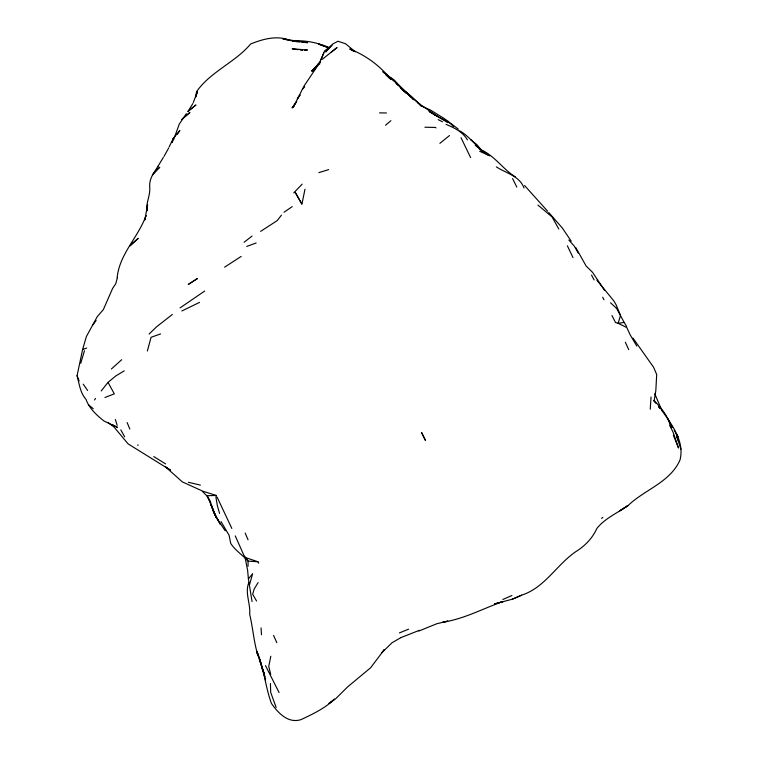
<?xml version="1.0" encoding="UTF-8"?>
<svg xmlns="http://www.w3.org/2000/svg" width="758" height="758" viewBox="0 0 758 758"><rect width="100%" height="100%" fill="white"/><g stroke="black" fill="none" stroke-linecap="round" stroke-linejoin="round"><path stroke-width="1.14" d="M661.393 409.699C671.474 424.423 684.862 440.929 679.992 460.059C670.044 482.401 644.906 489.45 628.221 505.406C617.647 512.929 605.121 518.121 596.859 528.459C592.415 538.379 584.844 546.082 575.587 551.796C556.571 564.937 544.651 587.677 521.874 595.077L512.474 599.114M146.948 210.876C145.782 202.926 150.34 195.611 149.762 187.813C148.909 179.551 153.069 171.943 159.758 167.253L152.415 175.032L158.005 166.267M650.241 409.216L651.065 396.955M147.09 210.667L147.564 204.793L145.015 219.242M107.844 422.386L113.975 426.962L128.13 443.913L170.559 470.225L165.149 466.558L182.327 481.88L202.831 491.203L216.286 495.467L215.945 497.343L217.347 505.595L219.574 513.403M117.177 277.731C119.29 254.072 138.401 237.178 146.029 215.528L144.882 219.943M195.564 96.967L196.616 91.595C210.686 71.479 235.113 62.488 250.614 44.002C263.32 38.848 277.712 34.953 290.901 40.695M304.972 189.254L301.94 204.063L295.213 192.314L301.779 204.063M270.814 656.257L268.749 666.386L270.729 674.326M117.405 277.636L115.737 283.767L112.61 288.4L103.391 309.529L97.251 316.673L86.403 336.486L82.603 349.514L77.127 375.428M147.374 351.02L151.069 337.301L160.592 333.927M249.486 584.93L252.641 573.654L248.397 578.923L252.063 601.558M80.746 363.243L84.479 350.717M195.697 96.986L197.459 91.746L193.299 102.453M248.842 582.561C244.626 592.718 250.68 603.709 249.685 614.264C252.888 627.776 253.797 641.865 257.853 655.149L256.46 650.819L264.172 673.682L259.34 658.816M173.724 139.463L179.267 124.104L186.335 113.681M320.975 59.437L324.699 50.814L332.004 45.177L325.694 51.951L332.781 43.973L337.954 41.245L345.534 43.737L355.341 51.847M323.827 52.852L319.734 62.516L317.962 64.468L319.952 63.748M169.1 146.967L173.468 138.193L172.199 142.419L173.421 138.164L179.836 130.48L177.438 134.185M164.079 156.29L168.664 148.028M158.1 166.106L163.415 157.257M258.108 582.599L254.186 588.985L252.679 594.3L256.583 601.037M192.873 103.552L187.927 111.521L195.934 104.964L188.079 111.284M294.388 105.476L293.147 107.418L304.1 85.919L320.568 61.417M94.542 399.949L95.527 398.471M299.95 95.176L297.335 98.872L299.997 95.11M296.748 101.477L292.067 107.977L296.037 102.538M319.601 62.184L312.817 71.479L318.957 63.473L311.614 71.157L318.919 63.625M92.836 324.955L96.105 320.501M281.474 215.13L277.172 220.644L260.619 231.379M101.202 390.986L107.513 382.979M302.186 184.137L293.734 192.892M302.357 89.226L304.688 86.876M149.099 334.051L156.546 326.831L172.36 314.456M111.379 369.013L121.678 359.718M130.196 245.895L138.221 238.325L130.499 244.919M181.816 119.575L189.917 112.392L182.195 119.015M385.566 125.241L390.901 120.683M108.024 382.383L115.813 375.921L124.227 370.861M449.494 135.549L439.896 143.338M322.302 59.304L337.064 47.546L330.943 52.425M244.123 242.247L252.035 236.07M601.568 518.377L602.837 517.42M224.595 267.176L241.148 256.431M284.07 212.212L292.237 206.602M180.091 307.871L204.613 291.081M400.499 637.829L392.019 642.756L381.776 652.771L384.363 649.511L370.548 667.845L347.799 686.729L335.529 698.895L329.019 703.481L334.496 699.084C325.011 708.342 312.827 714.045 300.983 719.645C288.059 723.748 278.091 712.918 271.411 703.405C265.395 686.824 264.04 669.115 257.436 652.714L258.705 656.779M199.553 302.385L181.854 310.979M419.392 630.305L400.774 637.658M502.81 599.512L511.887 595.523M521.599 595.172L512.673 599.095L494.652 603.918M399.362 632.939L408.6 629.159M104.955 397.486L114.306 393.857L108.318 382.885M418.814 631.026L436.902 623.711L447.76 621.134L442.776 622.214C463.924 619.068 483.064 608.494 503.066 601.511L494.557 603.927M246.729 246.454L256.176 242.967M82.603 349.514L86.677 348.064M318.872 172.644L328.64 169.602M137.52 445.173L138.259 445.041M304.659 50.388L307.483 49.981L292.171 48.815L297.941 49.668M626.639 326.442L624.166 322.434L618.14 323.278L615.524 322.529L611.952 315.517M202.462 491.468L206.754 495.713L216.286 495.467M379.55 112.885L386.428 112.961M424.906 127.23L435.661 127.448L435.926 127.969M258.743 563.203L257.995 561.782L248.056 561.081C242.579 554.941 235.302 550.545 230.726 543.42L229.096 535.29L221.052 521.618M301.883 42.23L307.606 42.694L282.914 38.942L289.717 40.477M295.762 41.605L299.846 42.022M300.244 50.009L302.556 50.35M293.82 41.33L291.982 40.989C304.688 39.966 317.517 42.505 329.218 47.612M188.391 482.287L200.406 485.101M257.995 561.782L244.777 557.31L235.264 535.915M329.029 47.896L318.578 44.078L329.323 48.057M479.691 151.287L489.895 155.883M420.15 105.428L430.601 110.109L442.937 117.736L448.348 121.403L453.398 126.463M446.092 124.388C454.307 127.808 462.759 131.892 467.43 139.889M438.181 119.66L442.511 121.792M433.946 114.467L451.465 123.905L458.372 129.182M112.781 424.878L117.613 427.503L103.912 420.965C96.607 415.1 89.264 408.477 86.014 399.428C80.083 392.606 79.41 384.211 77.079 375.892M479.71 149.222C494.263 154.973 502.478 168.968 515.487 176.993M353.768 51.345L349.732 48.986C364.465 54.775 377.427 63.937 387.935 75.781L383.273 72.152M496.386 166.874C506.06 173.307 519.495 175.78 524.024 187.975M443.951 120.276L429.019 111.417L437.034 116.097L418.018 102.927L419.998 104.377L395.392 82.29L385.879 74.72L389.205 78.065M153.77 456.572L165.585 463.905M444.899 120.854L447.627 122.588M481.302 150.255L485.006 152.756M382.705 71.64L391.687 78.813L386.675 74.928L394.122 79.912L406.487 93.12L402.507 89.69L411.206 97.071L400.196 87.407M459.755 130.85C470.993 137.245 477.455 148.985 488.758 155.399M401.702 89.008L408.837 94.352L413.015 98.502M537.943 205.077L552.042 216.911L558.826 229.03M470.472 139.5L476.754 144.503L482.401 151.24M475.266 145.29L482.382 151.06M88.411 404.734L93.272 408.695M421.306 105.959L408.837 94.352L413.195 99.8M400.982 88.108L406.487 93.016L396.008 83.077L398.452 85.616M610.541 302.764L616.652 308.478L624.166 322.434M390.882 79.164L387.745 76.113L390.645 79.296M596.84 280.176L613.828 300.888L616.074 304.744L620.518 315.394L618.14 323.278L626.828 327.589L630.144 334.809L636.796 346.084M658.711 406.894L660.341 408.581L658.816 406.809M568.813 240.04L574.27 246.104L578.183 253.001M548.726 212.486L562.284 227.959L571.229 241.148M653.481 400.594L655.774 403.256M547.664 211.245L524.602 185.549M632.968 338.106L653.557 367.204L656.693 374.518L655.831 390.597L654.182 400.499C661.336 408.306 668.926 416.824 670.612 427.654M225.211 530.79L216.295 517.591L208.014 497.447M604.562 290.39L592.519 272.283L586.133 266.02L575.834 247.667M87.634 390.493L83.219 384.154M246.123 558.172L248.056 561.081L248.084 566.226M672.403 427.484L670.034 423.239M674.241 430.354L675.473 432.268M672.355 427.54L667.694 418.454M675.88 433.443L678.221 437.375L676.022 433.292M206.754 495.713L210.677 502.601L207.654 496.433M120.825 429.852L124.634 436.798M591.553 275.107L594.101 279.92M602.686 297.25L603.974 299.798M279.077 692.556L265.499 665.609M512.588 178.566L516.804 187.112M567.372 245.81L572.982 257.578M461.035 137.719L470.614 157.598M217.072 497.068L231.834 528.44M669.949 425.598L673.303 432.79L678.505 448.006L673.331 435.196M625.341 342.218L628.714 349.618M273.581 635.469L276.841 642.708M245.194 533.101L248.046 539.791M127.117 422.557L129.855 429.094M661.99 410.751L654.77 393.772M276.13 707.441L270.691 692.367L270.435 683.489M77.127 375.816L79.145 380.933M678.609 441.355L676.543 435.869L680.921 449.115M264.997 676.78L262.202 668.982L259.89 659.432M210.089 501.152L213.728 512.38L220.426 524.365L213.728 512.38L211.302 504.515M115.349 419.487L117.158 425.352M262.799 669.579L265.603 680.144M244.825 556.23L247.62 570.329L248.397 578.923M259.994 659.451L260.468 662.492L260.24 660.218M261.055 627.908L261.501 634.749M196.549 279.067L188.278 284.449L197.393 278.584L196.549 279.067M628.069 505.501L619.911 510.759L628.069 505.501M425.532 440.559L421.609 432.591L425.532 440.559M216.295 517.591L210.989 504.847L216.295 517.591"/></g></svg>
